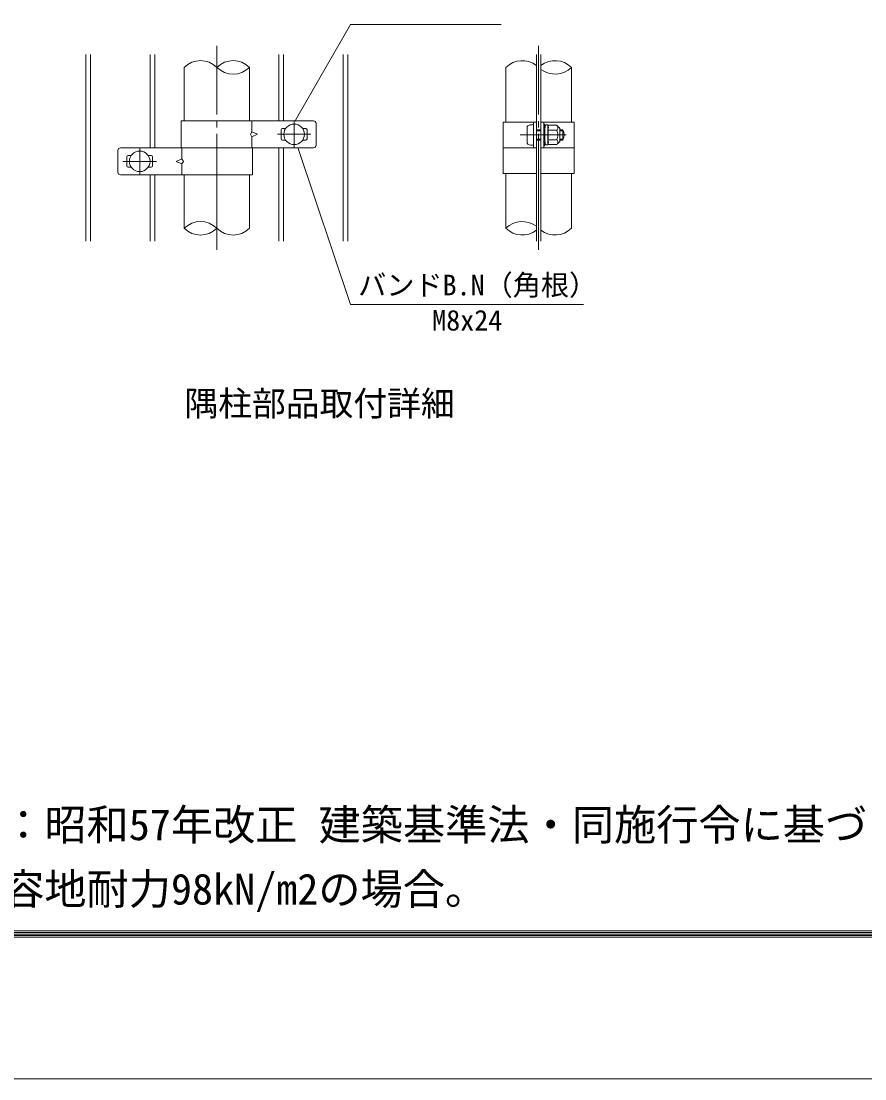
# Model space of a CAD drawing. Units: millimetres, scale not verified. Extents: x -6299 to 6301, y -4455 to 4455.
# Drawn here: x 455 to 2421, y -4455 to -1990 of the extents above; entities that cross this region are included whole.
import ezdxf
from ezdxf.enums import TextEntityAlignment as Align

# ---------------------------------------------------------------- set-up
doc = ezdxf.new("R2010")
doc.units = ezdxf.units.MM
doc.header["$LTSCALE"] = 15
doc.linetypes.add('LONG_CHAIN', pattern=[21, 18, -1, 1, -1])
for name, color, linetype, lineweight in [('0-0_D-STR-TXT', 7, 'Continuous', 9), ('0-1_D-TTL', 7, 'Continuous', 9), ('0-2_D-TTL-TXT', 7, 'Continuous', 9), ('0-3_D-STR2', 7, 'Continuous', 9), ('0-4_D-STR-DIM', 7, 'Continuous', 9), ('0-6_D-STR1', 1, 'Continuous', 9), ('0-7_D-BMK', 2, 'LONG_CHAIN', 9), ('0-8_D-STR3', 3, 'Continuous', 9)]:
    doc.layers.add(name, color=color, linetype=linetype, lineweight=lineweight)
doc.styles.add('ＭＳ ゴシック', font='')
doc.styles.get('ＭＳ ゴシック').set_extended_font_data('MS Gothic')

msp = doc.modelspace()

# ---------------------------------------------------------------- linework, layer by layer
at = {"layer": '0-0_D-STR-TXT'}
for points in [[(1573.36, -1997.9), (1222.42, -1997.9), (1093.92, -2220.48)], [(1765.75, -2650.18), (1222.34, -2650.18), (1100.23, -2287.1)]]:
    msp.add_lwpolyline(points, dxfattribs=at)
at = {"layer": '0-1_D-TTL', "color": 2}
msp.add_lwpolyline([(-6299.16, 4454.97), (6300.84, 4454.97), (6300.84, -4455.03), (-6299.16, -4455.03)], close=True, dxfattribs=at)
at = {"layer": '0-1_D-TTL'}
for points in [[(-5894.16, 4124.97), (5895.84, 4124.97), (5895.84, -4125.03), (-5894.16, -4125.03)], [(-5890.41, 4121.22), (5892.09, 4121.22), (5892.09, -4121.28), (-5890.41, -4121.28)], [(-5886.66, 4117.47), (5888.34, 4117.47), (5888.34, -4117.53), (-5886.66, -4117.53)], [(-5882.91, 4113.72), (5884.59, 4113.72), (5884.59, -4113.78), (-5882.91, -4113.78)], [(-5879.16, 4109.97), (5880.84, 4109.97), (5880.84, -4110.03), (-5879.16, -4110.03)]]:
    msp.add_lwpolyline(points, close=True, dxfattribs=at)
at = {"layer": '0-3_D-STR2'}
for p, q in [((605.6, -2502.71), (605.6, -2067.71)), ((616.4, -2502.71), (616.4, -2067.71)), ((755.6, -2285.21), (755.6, -2067.71)), ((766.4, -2285.21), (766.4, -2067.71)), ((1055.6, -2222.21), (1055.6, -2067.71)), ((1066.4, -2222.21), (1066.4, -2067.71)), ((1205.6, -2502.71), (1205.6, -2067.71)), ((1216.4, -2502.71), (1216.4, -2067.71)), ((1655.6, -2502.71), (1655.6, -2067.71)), ((1666.4, -2502.71), (1666.4, -2067.71)), ((1055.6, -2502.71), (1055.6, -2285.21)), ((1066.4, -2502.71), (1066.4, -2285.21)), ((755.6, -2502.71), (755.6, -2348.21)), ((766.4, -2502.71), (766.4, -2348.21))]:
    msp.add_line(p, q, dxfattribs=at)
at = {"layer": '0-4_D-STR-DIM'}
for centre, start, end in [((872.9, -2136.05), 45.18146, 134.81854), ((949.1, -2136.05), 45.18146, 134.81854), ((1622.9, -2136.05), 52.7739, 134.81854), ((1699.1, -2136.05), 45.18146, 127.2261), ((949.1, -2059.37), 225.18146, 314.81854), ((1699.1, -2059.37), 232.7739, 314.81854), ((872.9, -2511.05), 45.18146, 134.81854), ((1622.9, -2511.05), 52.7739, 134.81854), ((872.9, -2434.37), 225.18146, 314.81854), ((949.1, -2434.37), 225.18146, 314.81854), ((1622.9, -2434.37), 225.18146, 307.2261), ((1699.1, -2434.37), 232.7739, 314.81854)]:
    msp.add_arc(centre, 54.05, start, end, dxfattribs=at)
at = {"layer": '0-6_D-STR1'}
for p, q in [((834.8, -2097.71), (834.8, -2222.21)), ((987.2, -2222.21), (987.2, -2097.71)), ((1584.8, -2097.71), (1584.8, -2225.21)), ((1737.2, -2225.21), (1737.2, -2097.71)), ((834.8, -2348.21), (834.8, -2472.71)), ((987.2, -2472.71), (987.2, -2348.21)), ((1584.8, -2345.21), (1584.8, -2472.71)), ((1737.2, -2472.71), (1737.2, -2345.21))]:
    msp.add_line(p, q, dxfattribs=at)
at = {"layer": '0-7_D-BMK'}
for p, q in [((911, -2522.71), (911, -2047.71)), ((1661, -2522.71), (1661, -2047.71)), ((1091, -2223.71), (1091, -2283.71)), ((1052, -2253.71), (1130, -2253.71)), ((1617.74, -2255.21), (1724.96, -2255.21)), ((731, -2286.71), (731, -2346.71)), ((770, -2316.71), (692, -2316.71))]:
    msp.add_line(p, q, dxfattribs=at)
at = {"layer": '0-8_D-STR3'}
for p, q in [((827.9, -2222.21), (1135.97, -2222.21)), ((827.9, -2222.21), (827.9, -2285.21)), ((992.7, -2222.21), (992.7, -2247.71)), ((1064, -2240.21), (1071.16, -2240.21)), ((1110.85, -2240.21), (1118, -2240.21)), ((1141.97, -2228.21), (1141.97, -2279.21)), ((1577.9, -2225.21), (1655.6, -2225.21)), ((1577.9, -2225.21), (1577.9, -2345.21)), ((1634.3, -2235.71), (1634.3, -2274.71)), ((1648.7, -2285.21), (1648.7, -2225.21)), ((1648.7, -2231.21), (1648.7, -2279.21)), ((1655.6, -2285.21), (1655.6, -2225.21)), ((1666.4, -2285.21), (1666.4, -2225.21)), ((1666.4, -2225.21), (1744.1, -2225.21)), ((1673.3, -2285.21), (1673.3, -2225.21)), ((1673.3, -2229.71), (1673.3, -2234.03)), ((1674.8, -2229.71), (1673.3, -2229.71)), ((1673.86, -2235.77), (1676.03, -2238.8)), ((1674.8, -2229.71), (1674.8, -2234.03)), ((1675.08, -2234.9), (1676.33, -2236.64)), ((1675.7, -2241.71), (1676.87, -2232.22)), ((1675.7, -2241.71), (1675.7, -2268.71)), ((1682.17, -2231.96), (1677.17, -2231.96)), ((1682.3, -2255.21), (1682.3, -2232.03)), ((1682.6, -2232.69), (1682.46, -2232.18)), ((1702.69, -2232.69), (1682.6, -2232.69)), ((1710.2, -2240.21), (1710.2, -2270.21)), ((1744.1, -2225.21), (1744.1, -2345.21)), ((992.7, -2259.71), (992.7, -2285.21)), ((1061, -2243.21), (1061, -2264.21)), ((1064, -2267.21), (1071.16, -2267.21)), ((1110.85, -2267.21), (1118, -2267.21)), ((1121, -2243.21), (1121, -2264.21)), ((1655.6, -2243.21), (1666.4, -2243.21)), ((1655.6, -2245.24), (1666.4, -2245.24)), ((1655.6, -2265.18), (1666.4, -2265.18)), ((1655.6, -2267.21), (1666.4, -2267.21)), ((1673.3, -2243.21), (1675.7, -2243.21)), ((1673.3, -2245.24), (1675.7, -2245.24)), ((1673.3, -2265.18), (1675.7, -2265.18)), ((1673.3, -2267.21), (1675.7, -2267.21)), ((1702.69, -2243.95), (1682.3, -2243.95)), ((1682.3, -2255.21), (1682.3, -2278.38)), ((1702.69, -2266.47), (1682.3, -2266.47)), ((1710.2, -2243.21), (1717.7, -2243.21)), ((1710.2, -2245.24), (1718.68, -2245.24)), ((1710.2, -2265.18), (1718.68, -2265.18)), ((1710.2, -2267.21), (1717.7, -2267.21)), ((1717.7, -2243.21), (1717.7, -2267.21)), ((680.04, -2291.21), (680.04, -2342.21)), ((994.1, -2285.21), (686.04, -2285.21)), ((827.9, -2285.21), (1135.97, -2285.21)), ((829.3, -2285.21), (829.3, -2310.71)), ((994.1, -2285.21), (994.1, -2348.21)), ((1577.9, -2285.21), (1655.6, -2285.21)), ((1666.4, -2285.21), (1744.1, -2285.21)), ((1673.3, -2276.39), (1673.3, -2280.71)), ((1673.86, -2274.65), (1676.03, -2271.62)), ((1675.08, -2275.52), (1676.33, -2273.78)), ((1675.7, -2268.71), (1676.87, -2278.2)), ((1682.1, -2278.46), (1677.17, -2278.46)), ((1702.69, -2277.73), (1682.6, -2277.73)), ((701, -2306.21), (701, -2327.21)), ((711.16, -2303.21), (704, -2303.21)), ((758, -2303.21), (750.85, -2303.21)), ((761, -2306.21), (761, -2327.21)), ((711.16, -2330.21), (704, -2330.21)), ((758, -2330.21), (750.85, -2330.21)), ((829.3, -2322.71), (829.3, -2348.21)), ((994.1, -2348.21), (686.04, -2348.21)), ((1577.9, -2345.21), (1655.6, -2345.21)), ((1666.4, -2345.21), (1744.1, -2345.21))]:
    msp.add_line(p, q, dxfattribs=at)
for points in [[(1005.86, -2253.71), (992.7, -2247.71), (989.22, -2253.71), (992.7, -2259.71)], [(816.15, -2316.71), (829.3, -2310.71), (832.78, -2316.71), (829.3, -2322.71)]]:
    msp.add_lwpolyline(points, close=True, dxfattribs=at)
msp.add_lwpolyline([(1674.8, -2276.39), (1674.8, -2280.71), (1673.3, -2280.71)], dxfattribs=at)
for centre in [(1091, -2253.71), (731, -2316.71)]:
    msp.add_circle(centre, 24, dxfattribs=at)
for centre, radius, start, end in [((1064, -2243.21), 3, 90, 180), ((1118, -2243.21), 3, 0, 90), ((1135.97, -2228.21), 6, 0, 90), ((1676.3, -2234.03), 3, 180, 215.53768), ((1676.3, -2234.03), 1.5, 180, 215.53768), ((1674.8, -2239.67), 1.5, 33.43373, 35.53768), ((1677.17, -2232.26), 0.3, 90, 173), ((1682.17, -2232.26), 0.3, 15, 90), ((1667.66, -2238.32), 15.97, 339.37322, 22.7756), ((1699.64, -2238.32), 6.4, 298.45309, 61.54691), ((1689.88, -2252.97), 24, 32.13463, 57.68315), ((1064, -2264.21), 3, 180, 270), ((1118, -2264.21), 3, 270, 0), ((1667.66, -2272.09), 15.97, 337.2244, 20.62678), ((1620.03, -2255.21), 63.57, 0, 10.20031), ((1620.03, -2255.21), 63.57, 349.79969, 0), ((1685.41, -2255.21), 20.62, 0, 33.09348), ((1685.41, -2255.21), 20.62, 326.90652, 0), ((1699.64, -2272.1), 6.4, 298.45309, 61.54691), ((1695.2, -2255.21), 25.5, 331.92751, 28.07249), ((686.04, -2291.21), 6, 90, 180), ((1135.97, -2279.21), 6, 270, 0), ((1676.3, -2276.39), 3, 144.46232, 180), ((1676.3, -2276.39), 1.5, 144.46232, 180), ((1674.8, -2270.75), 1.5, 324.46232, 326.56627), ((1677.17, -2278.16), 0.3, 187, 270), ((1682.1, -2278.16), 0.3, 270, 337.2244), ((1689.88, -2257.44), 24, 302.31685, 327.86537), ((704, -2306.21), 3, 90, 180), ((758, -2306.21), 3, 0, 90), ((704, -2327.21), 3, 180, 270), ((758, -2327.21), 3, 270, 0), ((686.04, -2342.21), 6, 180, 270)]:
    msp.add_arc(centre, radius, start, end, dxfattribs=at)
for centre, start_param, end_param in [((1648.7, -2235.71), 1.5707963, 3.1415927), ((1648.7, -2274.71), 3.1415927, 4.712389)]:
    msp.add_ellipse(centre, major_axis=(14.4, 0), ratio=0.3125, start_param=start_param, end_param=end_param, dxfattribs=at)

# ---------------------------------------------------------------- texts
at = {"layer": '0-0_D-STR-TXT', "style": 'ＭＳ ゴシック'}
for s, height, p in [('バンドB.N（角根）', 48.06, (1240.35, -2643.43)), ('M8x24', 48.06, (1412.83, -2725.43)), ('（設計条件）風荷重：昭和57年改正 建築基準法・同施行令に基づく風圧力に準拠。', 72.14, (-475.34, -3920.44)), ('（基礎条件）長期許容地耐力98kN/m2の場合。', 72.14, (-475.34, -4070.44))]:
    msp.add_text(s, height=height, dxfattribs=at).set_placement(p, align=Align.BOTTOM_LEFT)
at = {"layer": '0-2_D-TTL-TXT', "style": 'ＭＳ ゴシック'}
msp.add_text('隅柱部品取付詳細', height=57.73, dxfattribs=at).set_placement((835.26, -2927.13), align=Align.BOTTOM_LEFT)

doc.saveas('drawing.dxf')
